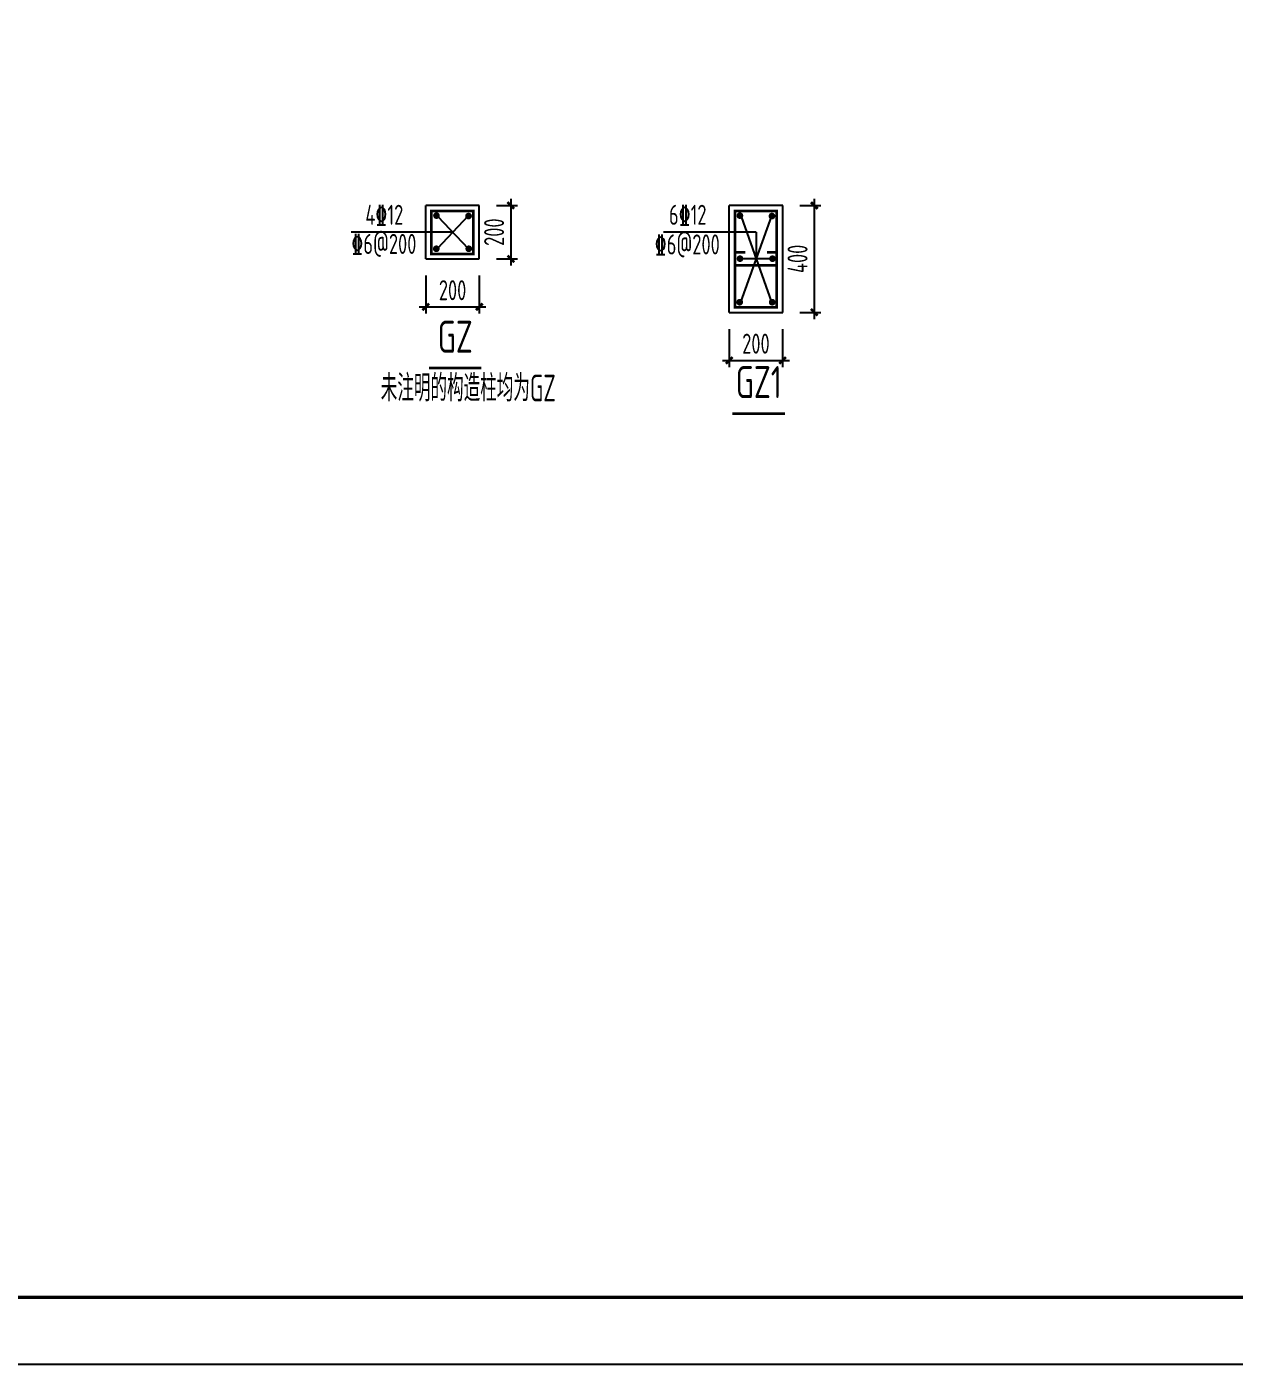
# Model space of a CAD drawing. Extents: x -472319 to -112444, y -516749 to -5704.
# Drawn here: x -264044 to -245969, y -151875 to -131858 of the extents above; entities that cross this region are included whole.
import ezdxf
from ezdxf.enums import TextEntityAlignment as Align

# ---------------------------------------------------------------- set-up
doc = ezdxf.new("R2010")
doc.units = 0
doc.header["$LTSCALE"] = 100
doc.header["$MEASUREMENT"] = 0
for name, color, linetype in [('COLU_DE', 7, 'Continuous'), ('COLUMN', 9, 'Continuous'), ('DIM', 3, 'Continuous'), ('FRAME', 3, 'Continuous'), ('REIN', 1, 'Continuous'), ('TEXT', 7, 'Continuous'), ('THICK', 6, 'Continuous'), ('填充', 8, 'Continuous'), ('板标注', 221, 'Continuous')]:
    doc.layers.add(name, color=color, linetype=linetype)
doc.styles.add('TSSD_Dimension', font='Tssdeng.shx', dxfattribs={"width": 0.7, "bigfont": 'hztxt.shx'})
doc.styles.add('TSSD_Label', font='Tssdeng.shx', dxfattribs={"width": 0.7, "bigfont": 'hztxt.shx'})
doc.styles.add('TSSD_Rein', font='Tssdeng.shx', dxfattribs={"width": 0.7, "bigfont": 'hztxt.shx'})
doc.dimstyles.new('TSSD_25_100', dxfattribs={"dimtxt": 300, "dimasz": 100, "dimexe": 100, "dimexo": 250, "dimgap": 100, "dimtad": 1, "dimdec": 0, "dimlfac": 0.25, "dimzin": 0, "dimdsep": 46, "dimtxsty": 'TSSD_Dimension', "dimblk": 'ARCHTICK', "dimcen": 0, "dimdle": 100, "dimclrt": 7, "dimadec": 0, "dimazin": 0, "dimtfac": 1, "dimtdec": 0, "dimtix": 1, "dimtmove": 2, "dimatfit": 3, "dimfxl": 1, "dimtolj": 1, "dimtzin": 0, "dimarcsym": 0})

# ---------------------------------------------------------------- blocks, each defined once
blk = doc.blocks.new('_ArchTick')
at = {"color": 0, "linetype": 'ByBlock', "const_width": 0.4}
blk.add_lwpolyline([(-0.5, -0.5), (0.5, 0.5)], dxfattribs=at)
blk = doc.blocks.new('*D1018')
at = {"layer": 'Defpoints', "color": 0, "transparency": 16777216}
for p in [(-258070, -135332), (-257270, -135332), (-257270, -136051)]:
    blk.add_point(p, dxfattribs=at)
at = {"layer": 'DIM', "color": 0, "lineweight": -2, "transparency": 16777216}
for p, q in [((-258070, -135582), (-258070, -136151)), ((-257270, -135582), (-257270, -136151)), ((-258170, -136051), (-257170, -136051))]:
    blk.add_line(p, q, dxfattribs=at)
at = {"layer": 'DIM', "color": 0, "lineweight": -2, "transparency": 16777216, "xscale": 100, "yscale": 100, "zscale": 100, "rotation": 180}
blk.add_blockref('_ArchTick', (-258070, -136051), dxfattribs=at)
at = {"layer": 'DIM', "color": 0, "lineweight": -2, "transparency": 16777216, "xscale": 100, "yscale": 100, "zscale": 100}
blk.add_blockref('_ArchTick', (-257270, -136051), dxfattribs=at)
at = {"layer": 'DIM', "color": 7, "transparency": 16777216, "insert": (-257670, -135801), "char_height": 300, "attachment_point": 5, "style": 'TSSD_Dimension'}
blk.add_mtext('\\A1;200', dxfattribs=at)
blk = doc.blocks.new('*D1019')
at = {"layer": 'Defpoints', "color": 0, "transparency": 16777216}
for p in [(-257263, -134532, 0), (-257263, -135332, 0), (-256798, -135332)]:
    blk.add_point(p, dxfattribs=at)
at = {"layer": 'DIM', "color": 0, "lineweight": -2, "transparency": 16777216}
for p, q in [((-256798, -134432), (-256798, -135432)), ((-257013, -134532), (-256698, -134532)), ((-257013, -135332), (-256698, -135332))]:
    blk.add_line(p, q, dxfattribs=at)
at = {"layer": 'DIM', "color": 0, "lineweight": -2, "transparency": 16777216, "xscale": 100, "yscale": 100, "zscale": 100}
for p, rotation in [((-256798, -134532), 90), ((-256798, -135332), 270)]:
    blk.add_blockref('_ArchTick', p, dxfattribs=dict(at, rotation=rotation))
at = {"layer": 'DIM', "color": 7, "transparency": 16777216, "insert": (-257048, -134932), "char_height": 300, "attachment_point": 5, "rotation": 90, "style": 'TSSD_Dimension'}
blk.add_mtext('\\A1;200', dxfattribs=at)
blk = doc.blocks.new('*D1020')
at = {"layer": 'Defpoints', "color": 0, "transparency": 16777216}
for p in [(-253529, -136132), (-252729, -136132), (-252729, -136851)]:
    blk.add_point(p, dxfattribs=at)
at = {"layer": 'DIM', "color": 0, "lineweight": -2, "transparency": 16777216}
for p, q in [((-253529, -136382), (-253529, -136951)), ((-252729, -136382), (-252729, -136951)), ((-253629, -136851), (-252629, -136851))]:
    blk.add_line(p, q, dxfattribs=at)
at = {"layer": 'DIM', "color": 0, "lineweight": -2, "transparency": 16777216, "xscale": 100, "yscale": 100, "zscale": 100, "rotation": 180}
blk.add_blockref('_ArchTick', (-253529, -136851), dxfattribs=at)
at = {"layer": 'DIM', "color": 0, "lineweight": -2, "transparency": 16777216, "xscale": 100, "yscale": 100, "zscale": 100}
blk.add_blockref('_ArchTick', (-252729, -136851), dxfattribs=at)
at = {"layer": 'DIM', "color": 7, "transparency": 16777216, "insert": (-253129, -136601), "char_height": 300, "attachment_point": 5, "style": 'TSSD_Dimension'}
blk.add_mtext('\\A1;200', dxfattribs=at)
blk = doc.blocks.new('*D1021')
at = {"layer": 'Defpoints', "color": 0, "transparency": 16777216}
for p in [(-252722, -134532, 0), (-252722, -136132, 0), (-252256, -136132)]:
    blk.add_point(p, dxfattribs=at)
at = {"layer": 'DIM', "color": 0, "lineweight": -2, "transparency": 16777216}
for p, q in [((-252256, -134432), (-252256, -136232)), ((-252472, -134532), (-252156, -134532)), ((-252472, -136132), (-252156, -136132))]:
    blk.add_line(p, q, dxfattribs=at)
at = {"layer": 'DIM', "color": 0, "lineweight": -2, "transparency": 16777216, "xscale": 100, "yscale": 100, "zscale": 100}
for p, rotation in [((-252256, -134532), 90), ((-252256, -136132), 270)]:
    blk.add_blockref('_ArchTick', p, dxfattribs=dict(at, rotation=rotation))
at = {"layer": 'DIM', "color": 7, "transparency": 16777216, "insert": (-252506, -135332), "char_height": 300, "attachment_point": 5, "rotation": 90, "style": 'TSSD_Dimension'}
blk.add_mtext('\\A1;400', dxfattribs=at)
blk = doc.blocks.new('A$C20674F94')
at = {"layer": 'FRAME'}
for p, q in [((2500, 1000), (83100, 1000)), ((0, 0), (84100, 0))]:
    blk.add_line(p, q, dxfattribs=at)
at = {"layer": 'FRAME', "const_width": 50}
blk.add_lwpolyline([(2500, 58400), (83100, 58400), (83100, 1000), (2500, 1000), (2500, 58400)], dxfattribs=at)

msp = doc.modelspace()

# ---------------------------------------------------------------- linework, layer by layer
at = {"layer": 'COLU_DE'}
for p, q in [((-257270, -134532), (-258070, -134532)), ((-258070, -135332), (-258070, -134532)), ((-257270, -135332), (-257270, -134532)), ((-252728.5, -134532), (-253528.5, -134532)), ((-253528.5, -136132), (-253528.5, -134532)), ((-252728.5, -136132), (-252728.5, -134532)), ((-258070, -135332), (-257270, -135332)), ((-253528.5, -136132), (-252728.5, -136132))]:
    msp.add_line(p, q, dxfattribs=at)
at = {"layer": 'COLUMN', "color": 7}
for p, q in [((-253121.269, -135337.943), (-253121.269, -134933.631)), ((-252881.056, -135329.253), (-253367.638, -135329.255))]:
    msp.add_line(p, q, dxfattribs=at)
at = {"layer": 'REIN', "const_width": 40}
for points in [[(-257986.239, -135258.684), (-257986.239, -134615.301), (-257358.21, -134615.301), (-257358.21, -135258.684)], [(-253444.739, -136058.684), (-253444.739, -134615.301), (-252816.71, -134615.301), (-252816.71, -136058.684)]]:
    msp.add_lwpolyline(points, close=True, dxfattribs=at)
at = {"layer": 'REIN', "const_width": 50}
for points in [[(-257935.592, -134684.469, 1), (-257885.592, -134684.469, 1)], [(-257455.677, -134691.127, 1), (-257405.677, -134691.127, 1)], [(-253394.092, -134684.469, 1), (-253344.092, -134684.469, 1)], [(-252914.177, -134691.127, 1), (-252864.177, -134691.127, 1)], [(-257938.925, -135180.624, 1), (-257888.925, -135180.624, 1)], [(-257452.343, -135180.621, 1), (-257402.343, -135180.621, 1)], [(-253392.638, -135329.255, 1), (-253342.638, -135329.255, 1)], [(-252906.056, -135329.253, 1), (-252856.056, -135329.253, 1)], [(-253397.425, -135980.624, 1), (-253347.425, -135980.624, 1)], [(-252910.843, -135980.621, 1), (-252860.843, -135980.621, 1)]]:
    msp.add_lwpolyline(points, format="xyb", close=True, dxfattribs=at)
at = {"layer": 'REIN', "const_width": 40}
for points in [[(-253289.713, -135235.631), (-253439.951, -135235.631)], [(-252811.923, -135235.631), (-252962.162, -135235.631)], [(-252811.923, -135428.131), (-253439.951, -135428.131)]]:
    msp.add_lwpolyline(points, dxfattribs=at)
at = {"layer": 'TEXT'}
for p, q in [((-257436.142, -134688.202), (-257899.393, -135181.025)), ((-257889.396, -134698.189), (-257436.142, -135177.696)), ((-252894.642, -134688.202), (-253357.893, -135981.025)), ((-253347.896, -134698.189), (-252894.642, -135977.696)), ((-257666.844, -134933.631), (-259190.239, -134933.631)), ((-253125.344, -134933.631), (-254511.739, -134933.631))]:
    msp.add_line(p, q, dxfattribs=at)
at = {"layer": 'THICK', "const_width": 40, "elevation": 0}
for points in [[(-258021.924, -136967.232), (-257237.562, -136967.232)], [(-253480.424, -137646.232), (-252696.062, -137646.232)]]:
    msp.add_lwpolyline(points, dxfattribs=at)

# ---------------------------------------------------------------- block references
at = {"layer": '填充'}
msp.add_blockref('A$C20674F94', (-311995, -151874.5), dxfattribs=at)

# ---------------------------------------------------------------- texts
at = {"layer": 'TEXT', "style": 'TSSD_Rein', "width": 0.7}
for s, p in [('4\x8412', (-258691.492, -134912.339)), ('6\x8412', (-254149.992, -134912.339))]:
    msp.add_text(s, height=300, dxfattribs=at).set_placement(p, align=Align.BOTTOM_CENTER)
for p in [(-259185.804, -135258.421), (-254644.304, -135265.921)]:
    msp.add_text('\x846@200', height=300, dxfattribs=at).set_placement(p)
at = {"layer": 'THICK', "style": 'TSSD_Label', "width": 0.7}
for s, p in [('GZ', (-257629.799, -136881.372)), ('GZ1', (-253088.299, -137560.372))]:
    msp.add_text(s, height=480, dxfattribs=at).set_placement(p, align=Align.BOTTOM_CENTER)
at = {"layer": '板标注', "style": 'TSSD_Rein', "width": 0.62}
msp.add_text('未注明的构造柱均为GZ', height=400, dxfattribs=at).set_placement((-258744.52, -137464.944, 0))

# ---------------------------------------------------------------- dimensions: what is measured, and where the dimension line sits
at = {"layer": 'DIM'}
for base, p1, p2, text, picture, middle in [((-256797.76, -135332), (-257263.109, -134532, 0), (-257263.109, -135332, 0), '200', '*D1019', (-257047.76, -134932)), ((-252256.26, -136132), (-252721.609, -134532, 0), (-252721.609, -136132, 0), '400', '*D1021', (-252506.26, -135332))]:
    dim = msp.add_linear_dim(base=base, p1=p1, p2=p2, angle=90, text=text, dimstyle='TSSD_25_100', dxfattribs=at)
    dim.commit()
    dim.dimension.update_dxf_attribs({"geometry": picture, "text_midpoint": middle})
for base, p1, p2, picture, middle in [((-257270, -136050.673), (-258070, -135332), (-257270, -135332), '*D1018', (-257670, -135800.673)), ((-252728.5, -136850.673), (-253528.5, -136132), (-252728.5, -136132), '*D1020', (-253128.5, -136600.673))]:
    dim = msp.add_linear_dim(base=base, p1=p1, p2=p2, text='200', dimstyle='TSSD_25_100', dxfattribs=at)
    dim.commit()
    dim.dimension.update_dxf_attribs({"geometry": picture, "text_midpoint": middle})

doc.saveas('drawing.dxf')
